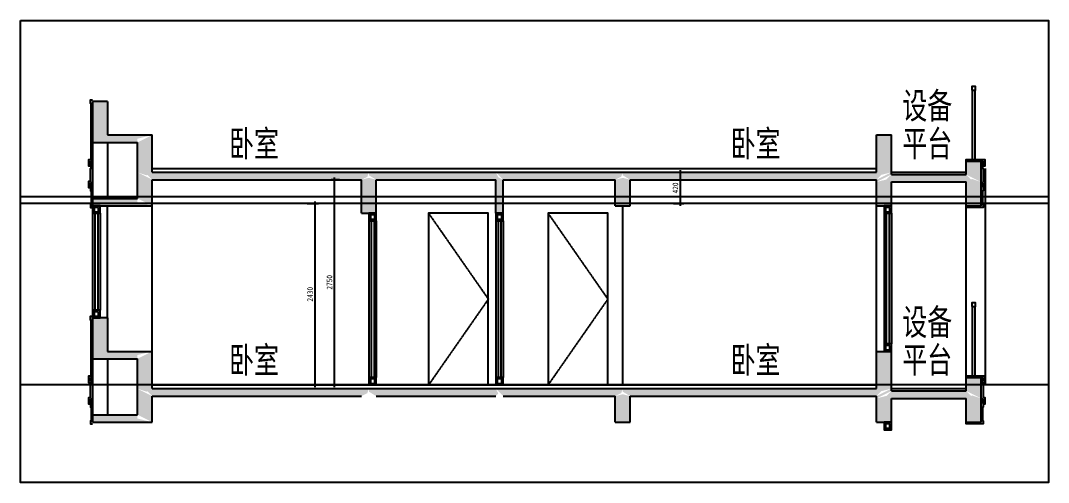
# Model space of a CAD drawing. Extents: x 3479 to 4537415, y 306 to 366510.
# Drawn here: x 4444077 to 4457844, y 276544 to 282735 of the extents above; entities that cross this region are included whole.
import ezdxf

# ---------------------------------------------------------------- set-up
doc = ezdxf.new("R2010")
doc.units = 0
doc.header["$LTSCALE"] = 10
doc.header["$MEASUREMENT"] = 0
doc.header["$PDMODE"] = 35
doc.linetypes.add('__DASH', pattern=[0.35, 0.25, -0.1])
doc.linetypes.add('DASH', pattern=[0.35, 0.25, -0.1])
doc.layers.get('Defpoints').update_dxf_attribs({"color": 49, "linetype": 'DASH'})
for name, color, linetype in [('DETAIL_栏杆', 42, 'Continuous'), ('LINE', 137, 'Continuous'), ('P-FIX FURNITURE', 134, 'Continuous'), ('PUB_HATCH', 8, 'Continuous'), ('PUB_TEXT', 7, 'Continuous'), ('S_FLOOR', 5, 'Continuous'), ('S_粉刷', 114, 'Continuous'), ('WALL', 2, 'Continuous'), ('WINDOW', 143, 'Continuous')]:
    doc.layers.add(name, color=color, linetype=linetype)
doc.styles.add('-宋体', font='simkai.ttf', dxfattribs={"width": 0.8})
doc.styles.add('ST', font='')
doc.styles.get('ST').set_extended_font_data('SimSun')
doc.dimstyles.new('DIM-030', dxfattribs={"dimscale": 30, "dimtxt": 2.5, "dimasz": 0.8, "dimexe": 1.5, "dimexo": 2.5, "dimgap": 1, "dimtad": 1, "dimdec": 0, "dimzin": 12, "dimdsep": 46, "dimtxsty": '-宋体', "dimblk": 'ARCHTICK', "dimcen": 0, "dimdle": 1, "dimclrd": 256, "dimclre": 256, "dimclrt": 9, "dimadec": 0, "dimazin": 0, "dimtfac": 1, "dimtdec": 0, "dimtmove": 2, "dimatfit": 3, "dimldrblk": 'DOT', "dimfxl": 1, "dimtolj": 1, "dimtzin": 12, "dimarcsym": 0})

# ---------------------------------------------------------------- blocks, each defined once
blk = doc.blocks.new('剖面图')
at = {"layer": 'PUB_HATCH'}
for points in [[(-100, 900), (-100, 350), (100, 450), (100, 900)], [(-100, 400), (-100, 350), (500, 350), (500, 400), (700, 450), (100, 450)], [(620, -90), (700, -50), (700, 450), (500, 350), (500, -50)], [(10467, -83), (10600, -50), (10600, 450), (10400, 450), (10400, -50)], [(-130, 100), (-130, 50), (-100, 50), (-100, 100)], [(11600, -80), (11800, -180), (11800, 100), (11600, 100)], [(11800, 100), (11800, 50), (11830, 50), (11830, 100)], [(500, -400), (700, -500), (700, -150), (500, -50)], [(633, -83), (700, -150), (3500, -150), (3580, -110), (3600, -50), (700, -50)], [(3700, -600), (3700, -150), (3600, -125), (3500, -150), (3500, -600)], [(3600, -90), (3700, -150), (5300, -150), (5333, -117), (5300, -50), (3600, -50)], [(5300, -50), (5400, -150), (6900, -150), (6980, -110), (7000, -50)], [(5400, -600), (5400, -150), (5333, -117), (5300, -150), (5300, -600)], [(7100, -500), (7100, -150), (7000, -125), (6900, -150), (6900, -500)], [(7000, -90), (7100, -150), (10400, -150), (10467, -83), (10400, -50), (7000, -50)], [(10400, -180), (10600, -80), (10600, -50), (10400, -150)], [(10533, -147), (10600, -180), (11600, -180), (11667, -147), (11600, -80), (10600, -80)], [(-130, -190), (-130, -240), (-100, -240), (-100, -190)], [(10600, -500), (10600, -180), (10533, -147), (10400, -180), (10400, -500)], [(11800, -500), (11800, -180), (11680, -140), (11600, -180), (11600, -500)], [(11800, -190), (11800, -240), (11830, -240), (11830, -190)], [(-100, -500), (700, -500), (500, -450), (500, -400), (-100, -400)]]:
    blk.add_hatch(color=256, dxfattribs=at).paths.add_polyline_path(points)
at = {"layer": 'DETAIL_栏杆'}
blk.add_lwpolyline([(11675, 1050), (11725, 1050), (11725, 1100), (11675, 1100), (11675, 1050)], dxfattribs=at)
blk.add_lwpolyline([(11685, 1050), (11715, 1050), (11715, 100), (11685, 100)], close=True, dxfattribs=at)
at = {"layer": 'LINE'}
blk.add_line((11860, -2900), (11860, 0), dxfattribs=at)
for points in [[(100, -2000), (100, -500)], [(700, -2450), (700, -500)], [(7000, -2900), (7000, -500)], [(10400, -2450), (10400, -500)], [(11601, -2800), (11601, -500)]]:
    blk.add_lwpolyline(points, dxfattribs=at)
at = {"layer": 'PUB_HATCH'}
for points in [[(4400, -2900), (5200, -2900), (5200, -600), (4400, -600)], [(6000, -2900), (6800, -2900), (6800, -600), (6000, -600)]]:
    blk.add_lwpolyline(points, close=True, dxfattribs=at)
at = {"layer": 'PUB_HATCH', "linetype": '__DASH'}
for points in [[(4400, -600), (5200, -1750), (4400, -2900)], [(6000, -600), (6800, -1750), (6000, -2900)]]:
    blk.add_lwpolyline(points, dxfattribs=at)
at = {"layer": 'S_FLOOR'}
for p, q in [((-100, 900), (-100, 350)), ((100, 900), (-100, 900)), ((100, 900), (100, 450)), ((100, 450), (700, 450)), ((700, -50), (700, 450)), ((10400, -50), (10400, 450)), ((10400, 450), (10600, 450)), ((10600, -50), (10600, 450)), ((-100, 350), (500, 350)), ((500, -50), (500, 350)), ((-130, 100), (-130, 50)), ((-100, 100), (-130, 100)), ((-100, 50), (-130, 50)), ((-100, 100), (-100, 50)), ((11600, -80), (11600, 100)), ((11600, 100), (11800, 100)), ((11800, -180), (11800, 100)), ((11800, 100), (11800, 50)), ((11830, 100), (11800, 100)), ((11830, 50), (11800, 50)), ((11830, 100), (11830, 50)), ((500, -400), (500, -50)), ((700, -50), (3600, -50)), ((3600, -50), (5300, -50)), ((5300, -50), (7000, -50)), ((7000, -50), (10400, -50)), ((10600, -80), (10600, -50)), ((10600, -80), (11600, -80)), ((-130, -190), (-130, -240)), ((-100, -190), (-130, -190)), ((-100, -240), (-130, -240)), ((-100, -190), (-100, -240)), ((700, -500), (700, -150)), ((700, -150), (3500, -150)), ((3500, -600), (3500, -150)), ((3700, -600), (3700, -150)), ((3700, -150), (5300, -150)), ((5300, -600), (5300, -150)), ((5400, -600), (5400, -150)), ((5400, -150), (6900, -150)), ((6900, -500), (6900, -150)), ((7100, -500), (7100, -150)), ((7100, -150), (10400, -150)), ((10400, -180), (10400, -150)), ((10400, -500), (10400, -180)), ((10600, -180), (11600, -180)), ((10600, -500), (10600, -180)), ((11600, -500), (11600, -180)), ((11800, -500), (11800, -180)), ((11800, -190), (11800, -240)), ((11830, -190), (11800, -190)), ((11830, -240), (11800, -240)), ((11830, -190), (11830, -240)), ((-100, -400), (500, -400)), ((-100, -400), (-100, -500)), ((-100, -500), (700, -500)), ((6900, -500), (7100, -500)), ((10400, -500), (10600, -500)), ((11600, -500), (11800, -500)), ((3500, -600), (3700, -600)), ((5300, -600), (5400, -600))]:
    blk.add_line(p, q, dxfattribs=at)
at = {"layer": 'S_粉刷'}
for points in [[(-120, 120), (-120, 870), (-130, 870), (-130, 920), (-100, 920)], [(-100, -260), (-150, -260), (-150, -170), (-130, -170), (-130, 0), (-120, 0), (-120, 30), (-150, 30), (-150, 120), (-100, 120)], [(700, 0), (10400, 0)], [(11600, 100), (11600, 120), (11850, 120), (11850, 30), (11820, 30), (11820, 0), (11830, 0), (11830, -170), (11850, -170), (11850, -260), (11830, -260), (11830, -300), (11820, -300), (11820, -480), (11830, -480), (11830, -520), (11601, -520), (11601, -500)], [(10600, -50), (11600, -50)], [(-130, -260), (-130, -300), (-120, -300), (-120, -480), (-130, -480), (-130, -520), (-100, -520)]]:
    blk.add_lwpolyline(points, dxfattribs=at)
at = {"layer": 'WALL'}
for p, q in [((-100, 350), (-100, -400)), ((100, 350), (100, -400))]:
    blk.add_line(p, q, dxfattribs=at)
at = {"layer": 'WINDOW'}
for p, q in [((-100, -600), (-100, -1900)), ((-70, -600), (-70, -1900)), ((-30, -600), (-30, -1900)), ((0, -600), (0, -1900)), ((10500, -600), (10500, -2350)), ((10530, -600), (10530, -2350)), ((10570, -600), (10570, -2350)), ((10600, -600), (10600, -2350)), ((3600, -700), (3600, -2800)), ((3630, -700), (3630, -2800)), ((3670, -700), (3670, -2800)), ((3700, -700), (3700, -2800)), ((5300, -700), (5300, -2800)), ((5330, -700), (5330, -2800)), ((5370, -700), (5370, -2800)), ((5400, -700), (5400, -2800))]:
    blk.add_line(p, q, dxfattribs=at)
for points in [[(0, -500), (-100, -500), (-100, -600), (0, -600)], [(-20, -520), (-80, -520), (-80, -580), (-20, -580)], [(10600, -500), (10500, -500), (10500, -600), (10600, -600)], [(10580, -520), (10520, -520), (10520, -580), (10580, -580)], [(3700, -600), (3600, -600), (3600, -700), (3700, -700)], [(3680, -620), (3620, -620), (3620, -680), (3680, -680)], [(5400, -600), (5300, -600), (5300, -700), (5400, -700)], [(5380, -620), (5320, -620), (5320, -680), (5380, -680)], [(0, -1900), (-100, -1900), (-100, -2000), (0, -2000)], [(-20, -1920), (-80, -1920), (-80, -1980), (-20, -1980)], [(10600, -2350), (10500, -2350), (10500, -2450), (10600, -2450)], [(10580, -2370), (10520, -2370), (10520, -2430), (10580, -2430)], [(3700, -2800), (3600, -2800), (3600, -2900), (3700, -2900)], [(3680, -2820), (3620, -2820), (3620, -2880), (3680, -2880)], [(5400, -2800), (5300, -2800), (5300, -2900), (5400, -2900)], [(5380, -2820), (5320, -2820), (5320, -2880), (5380, -2880)]]:
    blk.add_lwpolyline(points, close=True, dxfattribs=at)
at = {"layer": 'PUB_TEXT', "style": 'ST', "width": 0.7}
for s, p in [('设备', (10745, 668)), ('卧室', (1727, 160)), ('卧室', (8446, 160)), ('平台', (10745, 160))]:
    blk.add_text(s, height=350, dxfattribs=at).set_placement(p)
blk = doc.blocks.new('_ArchTick')
at = {"color": 0, "linetype": 'ByBlock', "const_width": 0.4}
blk.add_lwpolyline([(-0.5, -0.5), (0.5, 0.5)], dxfattribs=at)
blk = doc.blocks.new('*D251')
at = {"layer": 'Defpoints', "color": 0, "transparency": 16777216}
for p in [(4447843, 280282), (4448023, 280282), (4447843, 277852)]:
    blk.add_point(p, dxfattribs=at)
at = {"layer": 'P-FIX FURNITURE', "lineweight": -2, "transparency": 16777216}
for p, q in [((4448023, 277822), (4448023, 280312)), ((4447918, 280282), (4448068, 280282)), ((4447918, 277852), (4448068, 277852))]:
    blk.add_line(p, q, dxfattribs=at)
at = {"layer": 'P-FIX FURNITURE', "lineweight": -2, "transparency": 16777216, "xscale": 24, "yscale": 24, "zscale": 24}
for p, rotation in [((4448023, 280282), 90), ((4448023, 277852), 270)]:
    blk.add_blockref('_ArchTick', p, dxfattribs=dict(at, rotation=rotation))
at = {"layer": 'P-FIX FURNITURE', "color": 9, "transparency": 16777216, "insert": (4447955, 279067), "char_height": 75, "attachment_point": 5, "rotation": 90, "style": '-宋体'}
blk.add_mtext('\\A1;2430', dxfattribs=at)
blk = doc.blocks.new('_Dot')
at = {"color": 0, "linetype": 'ByBlock', "lineweight": -2}
blk.add_line((-0.5, 0), (-1, 0), dxfattribs=at)
at = {"color": 0, "linetype": 'ByBlock', "const_width": 0.5}
blk.add_lwpolyline([(-0.25, 0, 1), (0.25, 0, 1)], format="xyb", close=True, dxfattribs=at)
blk = doc.blocks.new('*D252')
at = {"layer": 'Defpoints', "color": 0, "transparency": 16777216}
for p in [(4452746, 280702), (4452916, 280702), (4452746, 280282)]:
    blk.add_point(p, dxfattribs=at)
at = {"layer": 'P-FIX FURNITURE', "lineweight": -2, "transparency": 16777216}
for p, q in [((4452916, 280252), (4452916, 280732)), ((4452821, 280702), (4452961, 280702)), ((4452821, 280282), (4452961, 280282))]:
    blk.add_line(p, q, dxfattribs=at)
at = {"layer": 'P-FIX FURNITURE', "lineweight": -2, "transparency": 16777216, "xscale": 24, "yscale": 24, "zscale": 24}
for p, rotation in [((4452916, 280702), 90), ((4452916, 280282), 270)]:
    blk.add_blockref('_ArchTick', p, dxfattribs=dict(at, rotation=rotation))
at = {"layer": 'P-FIX FURNITURE', "color": 9, "transparency": 16777216, "insert": (4452848, 280492), "char_height": 75, "attachment_point": 5, "rotation": 90, "style": '-宋体'}
blk.add_mtext('\\A1;420', dxfattribs=at)
blk = doc.blocks.new('*D253')
at = {"layer": 'Defpoints', "color": 0, "transparency": 16777216}
for p in [(4448283, 280602), (4448423, 280602), (4448423, 277852)]:
    blk.add_point(p, dxfattribs=at)
at = {"layer": 'P-FIX FURNITURE', "lineweight": -2, "transparency": 16777216}
for p, q in [((4448348, 280602), (4448238, 280602)), ((4448283, 277822), (4448283, 280632)), ((4448348, 277852), (4448238, 277852))]:
    blk.add_line(p, q, dxfattribs=at)
at = {"layer": 'P-FIX FURNITURE', "lineweight": -2, "transparency": 16777216, "xscale": 24, "yscale": 24, "zscale": 24}
for p, rotation in [((4448283, 280602), 90), ((4448283, 277852), 270)]:
    blk.add_blockref('_ArchTick', p, dxfattribs=dict(at, rotation=rotation))
at = {"layer": 'P-FIX FURNITURE', "color": 9, "transparency": 16777216, "insert": (4448215, 279227), "char_height": 75, "attachment_point": 5, "rotation": 90, "style": '-宋体'}
blk.add_mtext('\\A1;2750', dxfattribs=at)

msp = doc.modelspace()

# ---------------------------------------------------------------- hatches: boundary and pattern name
at = {"layer": 'PUB_HATCH'}
for points in [[(4445042, 278751.5), (4445042, 278201.5), (4445242, 278301.5), (4445242, 278751.5)], [(4445042, 278251.5), (4445042, 278201.5), (4445642, 278201.5), (4445642, 278251.5), (4445842, 278301.5), (4445242, 278301.5)], [(4445762, 277761.5), (4445842, 277801.5), (4445842, 278301.5), (4445642, 278201.5), (4445642, 277801.5)], [(4455608.7, 277768.2), (4455742, 277801.5), (4455742, 278301.5), (4455542, 278301.5), (4455542, 277801.5)], [(4445012, 277951.5), (4445012, 277901.5), (4445042, 277901.5), (4445042, 277951.5)], [(4456742, 277771.5), (4456942, 277671.5), (4456942, 277951.5), (4456742, 277951.5)], [(4456942, 277951.5), (4456942, 277901.5), (4456972, 277901.5), (4456972, 277951.5)], [(4445642, 277451.5), (4445842, 277351.5), (4445842, 277701.5), (4445642, 277801.5)], [(4445775.3, 277768.2), (4445842, 277701.5), (4448642, 277701.5), (4448722, 277741.5), (4448742, 277801.5), (4445842, 277801.5)], [(4448742, 277761.5), (4448842, 277701.5), (4450442, 277701.5), (4450475.3, 277734.8), (4450442, 277801.5), (4448742, 277801.5)], [(4450442, 277801.5), (4450542, 277701.5), (4452042, 277701.5), (4452122, 277741.5), (4452142, 277801.5)], [(4452242, 277351.5), (4452242, 277701.5), (4452142, 277726.5), (4452042, 277701.5), (4452042, 277351.5)], [(4452142, 277761.5), (4452242, 277701.5), (4455542, 277701.5), (4455608.7, 277768.2), (4455542, 277801.5), (4452142, 277801.5)], [(4455542, 277671.5), (4455742, 277771.5), (4455742, 277801.5), (4455542, 277701.5)], [(4455742, 277351.5), (4455742, 277671.5), (4455675.3, 277704.8), (4455542, 277671.5), (4455542, 277351.5)], [(4455675.3, 277704.8), (4455742, 277671.5), (4456742, 277671.5), (4456808.7, 277704.8), (4456742, 277771.5), (4455742, 277771.5)], [(4456942, 277351.5), (4456942, 277671.5), (4456822, 277711.5), (4456742, 277671.5), (4456742, 277351.5)], [(4445012, 277661.5), (4445012, 277611.5), (4445042, 277611.5), (4445042, 277661.5)], [(4456942, 277661.5), (4456942, 277611.5), (4456972, 277611.5), (4456972, 277661.5)], [(4445042, 277351.5), (4445842, 277351.5), (4445642, 277401.5), (4445642, 277451.5), (4445042, 277451.5)]]:
    msp.add_hatch(color=256, dxfattribs=at).paths.add_polyline_path(points)

# ---------------------------------------------------------------- linework, layer by layer
at = {"layer": 'DETAIL_栏杆'}
msp.add_lwpolyline([(4456817, 278901.5), (4456867, 278901.5), (4456867, 278951.5), (4456817, 278951.5), (4456817, 278901.5)], dxfattribs=at)
msp.add_lwpolyline([(4456827, 278901.5), (4456857, 278901.5), (4456857, 277951.5), (4456827, 277951.5)], close=True, dxfattribs=at)
at = {"layer": 'P-FIX FURNITURE'}
for p, q in [((4457844.5, 280371.5), (4444077, 280371.5)), ((4457844.5, 280281.5), (4444077, 280281.5)), ((4457844.5, 277851.5), (4444077, 277851.5))]:
    msp.add_line(p, q, dxfattribs=at)
msp.add_lwpolyline([(4444077, 282735), (4457844.5, 282735), (4457844.5, 276544.5), (4444077, 276544.5)], close=True, dxfattribs=at)
at = {"layer": 'S_FLOOR'}
for p, q in [((4445042, 278751.5), (4445042, 278201.5)), ((4445242, 278751.5), (4445042, 278751.5)), ((4445242, 278751.5), (4445242, 278301.5)), ((4445242, 278301.5), (4445842, 278301.5)), ((4445842, 277801.5), (4445842, 278301.5)), ((4455542, 277801.5), (4455542, 278301.5)), ((4455542, 278301.5), (4455742, 278301.5)), ((4455742, 277801.5), (4455742, 278301.5)), ((4445042, 278201.5), (4445642, 278201.5)), ((4445642, 277801.5), (4445642, 278201.5)), ((4445012, 277951.5), (4445012, 277901.5)), ((4445042, 277951.5), (4445012, 277951.5)), ((4445042, 277901.5), (4445012, 277901.5)), ((4445042, 277951.5), (4445042, 277901.5)), ((4456742, 277771.5), (4456742, 277951.5)), ((4456742, 277951.5), (4456942, 277951.5)), ((4456942, 277671.5), (4456942, 277951.5)), ((4456942, 277951.5), (4456942, 277901.5)), ((4456972, 277951.5), (4456942, 277951.5)), ((4456972, 277901.5), (4456942, 277901.5)), ((4456972, 277951.5), (4456972, 277901.5)), ((4445642, 277451.5), (4445642, 277801.5)), ((4445842, 277801.5), (4448742, 277801.5)), ((4445842, 277351.5), (4445842, 277701.5)), ((4445842, 277701.5), (4448642, 277701.5)), ((4448742, 277801.5), (4450442, 277801.5)), ((4448842, 277701.5), (4450442, 277701.5)), ((4450442, 277801.5), (4452142, 277801.5)), ((4450542, 277701.5), (4452042, 277701.5)), ((4452042, 277351.5), (4452042, 277701.5)), ((4452142, 277801.5), (4455542, 277801.5)), ((4452242, 277351.5), (4452242, 277701.5)), ((4452242, 277701.5), (4455542, 277701.5)), ((4455542, 277671.5), (4455542, 277701.5)), ((4455742, 277771.5), (4455742, 277801.5)), ((4455742, 277771.5), (4456742, 277771.5)), ((4445012, 277661.5), (4445012, 277611.5)), ((4445042, 277661.5), (4445012, 277661.5)), ((4445042, 277611.5), (4445012, 277611.5)), ((4445042, 277661.5), (4445042, 277611.5)), ((4455542, 277351.5), (4455542, 277671.5)), ((4455742, 277671.5), (4456742, 277671.5)), ((4455742, 277351.5), (4455742, 277671.5)), ((4456742, 277351.5), (4456742, 277671.5)), ((4456942, 277351.5), (4456942, 277671.5)), ((4456942, 277661.5), (4456942, 277611.5)), ((4456972, 277661.5), (4456942, 277661.5)), ((4456972, 277611.5), (4456942, 277611.5)), ((4456972, 277661.5), (4456972, 277611.5)), ((4445042, 277451.5), (4445642, 277451.5)), ((4445042, 277451.5), (4445042, 277351.5)), ((4445042, 277351.5), (4445842, 277351.5)), ((4452042, 277351.5), (4452242, 277351.5)), ((4455542, 277351.5), (4455742, 277351.5)), ((4456742, 277351.5), (4456942, 277351.5))]:
    msp.add_line(p, q, dxfattribs=at)
at = {"layer": 'S_粉刷'}
for points in [[(4445022, 277971.5), (4445022, 278721.5), (4445012, 278721.5), (4445012, 278771.5), (4445042, 278771.5)], [(4445042, 277591.5), (4444992, 277591.5), (4444992, 277681.5), (4445012, 277681.5), (4445012, 277851.5), (4445022, 277851.5), (4445022, 277881.5), (4444992, 277881.5), (4444992, 277971.5), (4445042, 277971.5)], [(4456742, 277951.5), (4456742, 277971.5), (4456992, 277971.5), (4456992, 277881.5), (4456962, 277881.5), (4456962, 277851.5), (4456972, 277851.5), (4456972, 277681.5), (4456992, 277681.5), (4456992, 277591.5), (4456972, 277591.5), (4456972, 277551.5), (4456962, 277551.5), (4456962, 277371.5), (4456972, 277371.5), (4456972, 277331.5), (4456742.6, 277331.5), (4456742.6, 277351.5)], [(4445842, 277851.5), (4455542, 277851.5)], [(4455742, 277801.5), (4456742, 277801.5)], [(4445012, 277591.5), (4445012, 277551.5), (4445022, 277551.5), (4445022, 277371.5), (4445012, 277371.5), (4445012, 277331.5), (4445042, 277331.5)]]:
    msp.add_lwpolyline(points, dxfattribs=at)
at = {"layer": 'WALL'}
for p, q in [((4445042, 278201.5), (4445042, 277451.5)), ((4445242, 278201.5), (4445242, 277451.5))]:
    msp.add_line(p, q, dxfattribs=at)
at = {"layer": 'WINDOW'}
for points in [[(4455742, 277351.5), (4455642, 277351.5), (4455642, 277251.5), (4455742, 277251.5)], [(4455722, 277331.5), (4455662, 277331.5), (4455662, 277271.5), (4455722, 277271.5)]]:
    msp.add_lwpolyline(points, close=True, dxfattribs=at)

# ---------------------------------------------------------------- block references
at = {"layer": 'LINE'}
msp.add_blockref('剖面图', (4445142, 280751.5), dxfattribs=at)

# ---------------------------------------------------------------- texts
at = {"layer": 'PUB_TEXT', "style": 'ST', "width": 0.7}
for s, p in [('设备', (4455886.7, 278519.5)), ('卧室', (4446869.1, 278011.4)), ('卧室', (4453587.6, 278011.4)), ('平台', (4455886.7, 278011.4))]:
    msp.add_text(s, height=350, dxfattribs=at).set_placement(p)

# ---------------------------------------------------------------- dimensions: what is measured, and where the dimension line sits
at = {"layer": 'P-FIX FURNITURE'}
for base, p1, p2, picture, middle in [((4452915.5, 280701.5), (4452746, 280281.5), (4452746, 280701.5), '*D252', (4452847.6, 280491.5)), ((4448282.5, 280601.5), (4448423, 277851.5), (4448423, 280601.5), '*D253', (4448214.6, 279226.5)), ((4448022.5, 280281.5), (4447843, 277851.5), (4447843, 280281.5), '*D251', (4447954.6, 279066.5))]:
    dim = msp.add_linear_dim(base=base, p1=p1, p2=p2, angle=90, dimstyle='DIM-030', dxfattribs=at)
    dim.commit()
    dim.dimension.update_dxf_attribs({"geometry": picture, "text_midpoint": middle})

doc.saveas('drawing.dxf')
